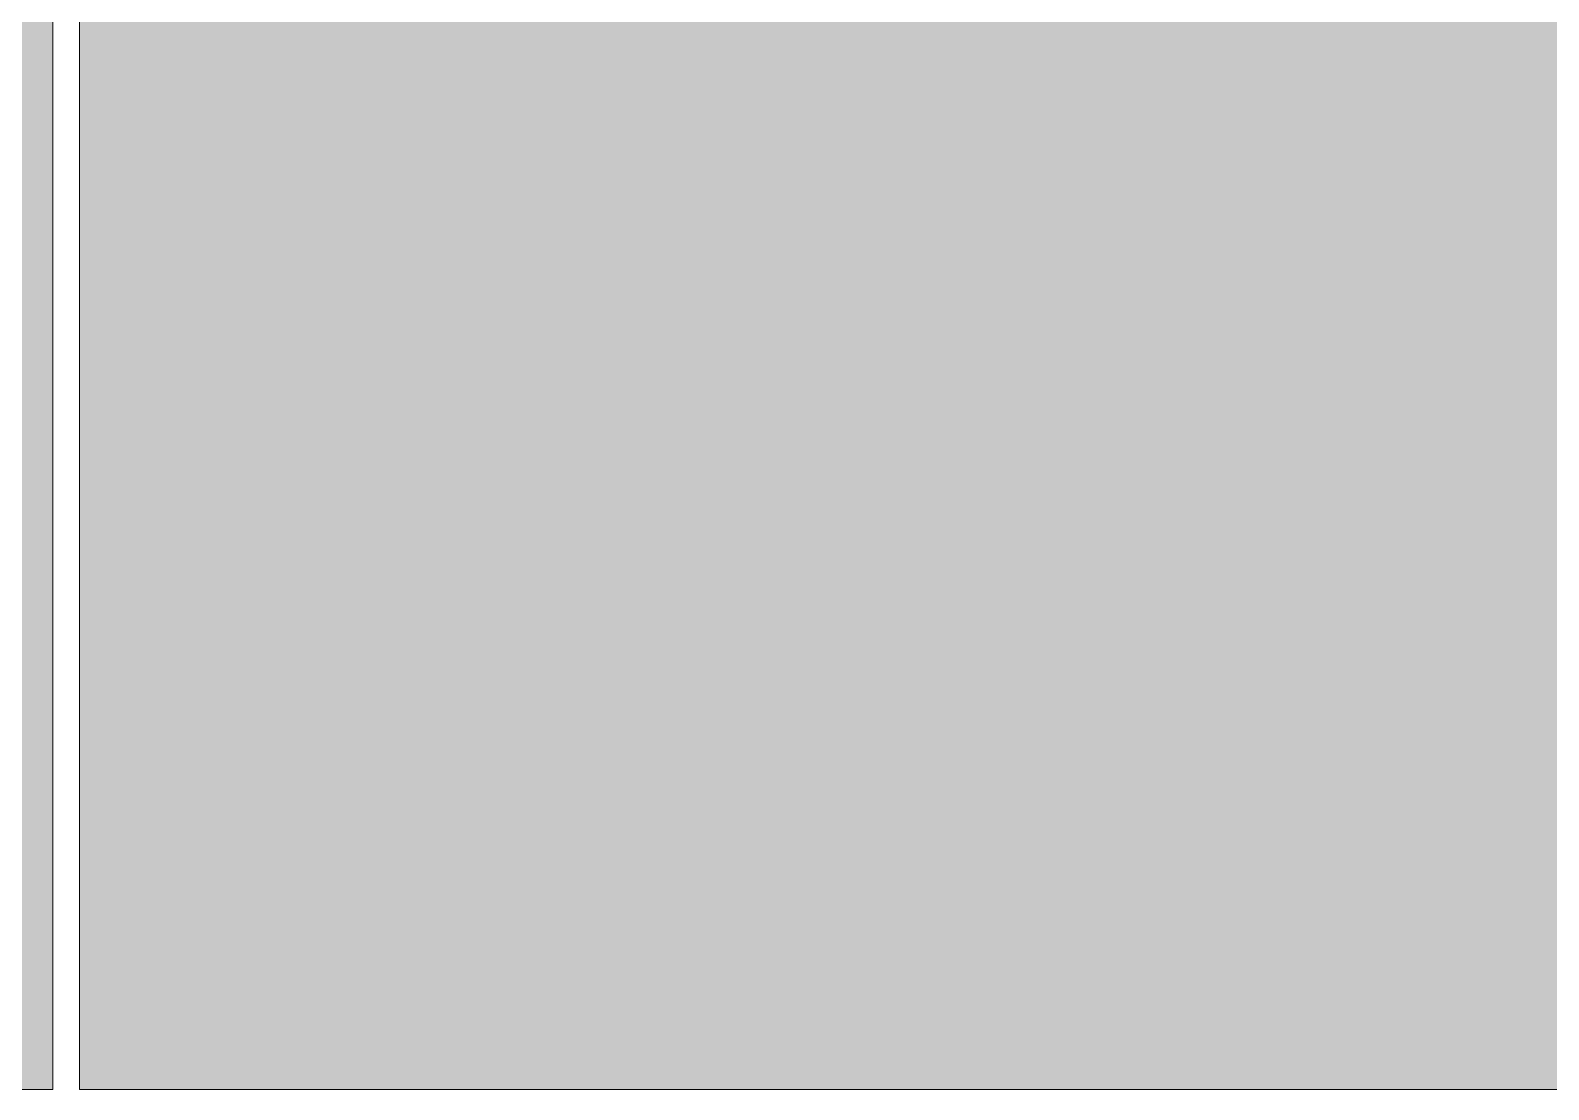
# Model space of a CAD drawing. Header units: inches. Extents: x -4061 to -1937, y 9836 to 11171.
# Drawn here: x -2777.49 to -2763.32, y 10361.78 to 10371.66 of the extents above; entities that cross this region are included whole.
import ezdxf

# ---------------------------------------------------------------- set-up
doc = ezdxf.new("R2010")
doc.units = ezdxf.units.IN
doc.header["$MEASUREMENT"] = 0
doc.layers.add('A-CLNG', color=13, linetype='Continuous', lineweight=18)
doc.layers.add('A-CLNG-2', color=13, linetype='Continuous', lineweight=5)

msp = doc.modelspace()

# ---------------------------------------------------------------- hatches: boundary and pattern name
at = {"layer": 'A-CLNG-2'}
h = msp.add_hatch(color=256, dxfattribs=at)
h.paths.add_polyline_path([(-2796.23, 10361.781), (-2777.28, 10361.781), (-2777.28, 10425.389), (-2796.23, 10425.389), (-2796.23, 10375.463)], flags=0)
h.paths.add_polyline_path([(-2738.88, 10361.781), (-2738.88, 10425.389), (-2777.03, 10425.389), (-2777.03, 10361.781), (-2767.758, 10361.781)], flags=0)
h.paths.add_polyline_path([(-2738.63, 10382.414), (-2719.68, 10382.414), (-2719.68, 10425.389), (-2738.63, 10425.389), (-2738.63, 10397.354)], flags=0)

# ---------------------------------------------------------------- linework, layer by layer
at = {"layer": 'A-CLNG'}
for p, q in [((-2777.28, 10425.389), (-2777.28, 10361.781)), ((-2777.03, 10361.781), (-2777.03, 10425.389)), ((-2777.28, 10361.781), (-2796.23, 10361.781)), ((-2738.88, 10361.781), (-2777.03, 10361.781))]:
    msp.add_line(p, q, dxfattribs=at)

doc.saveas('drawing.dxf')
